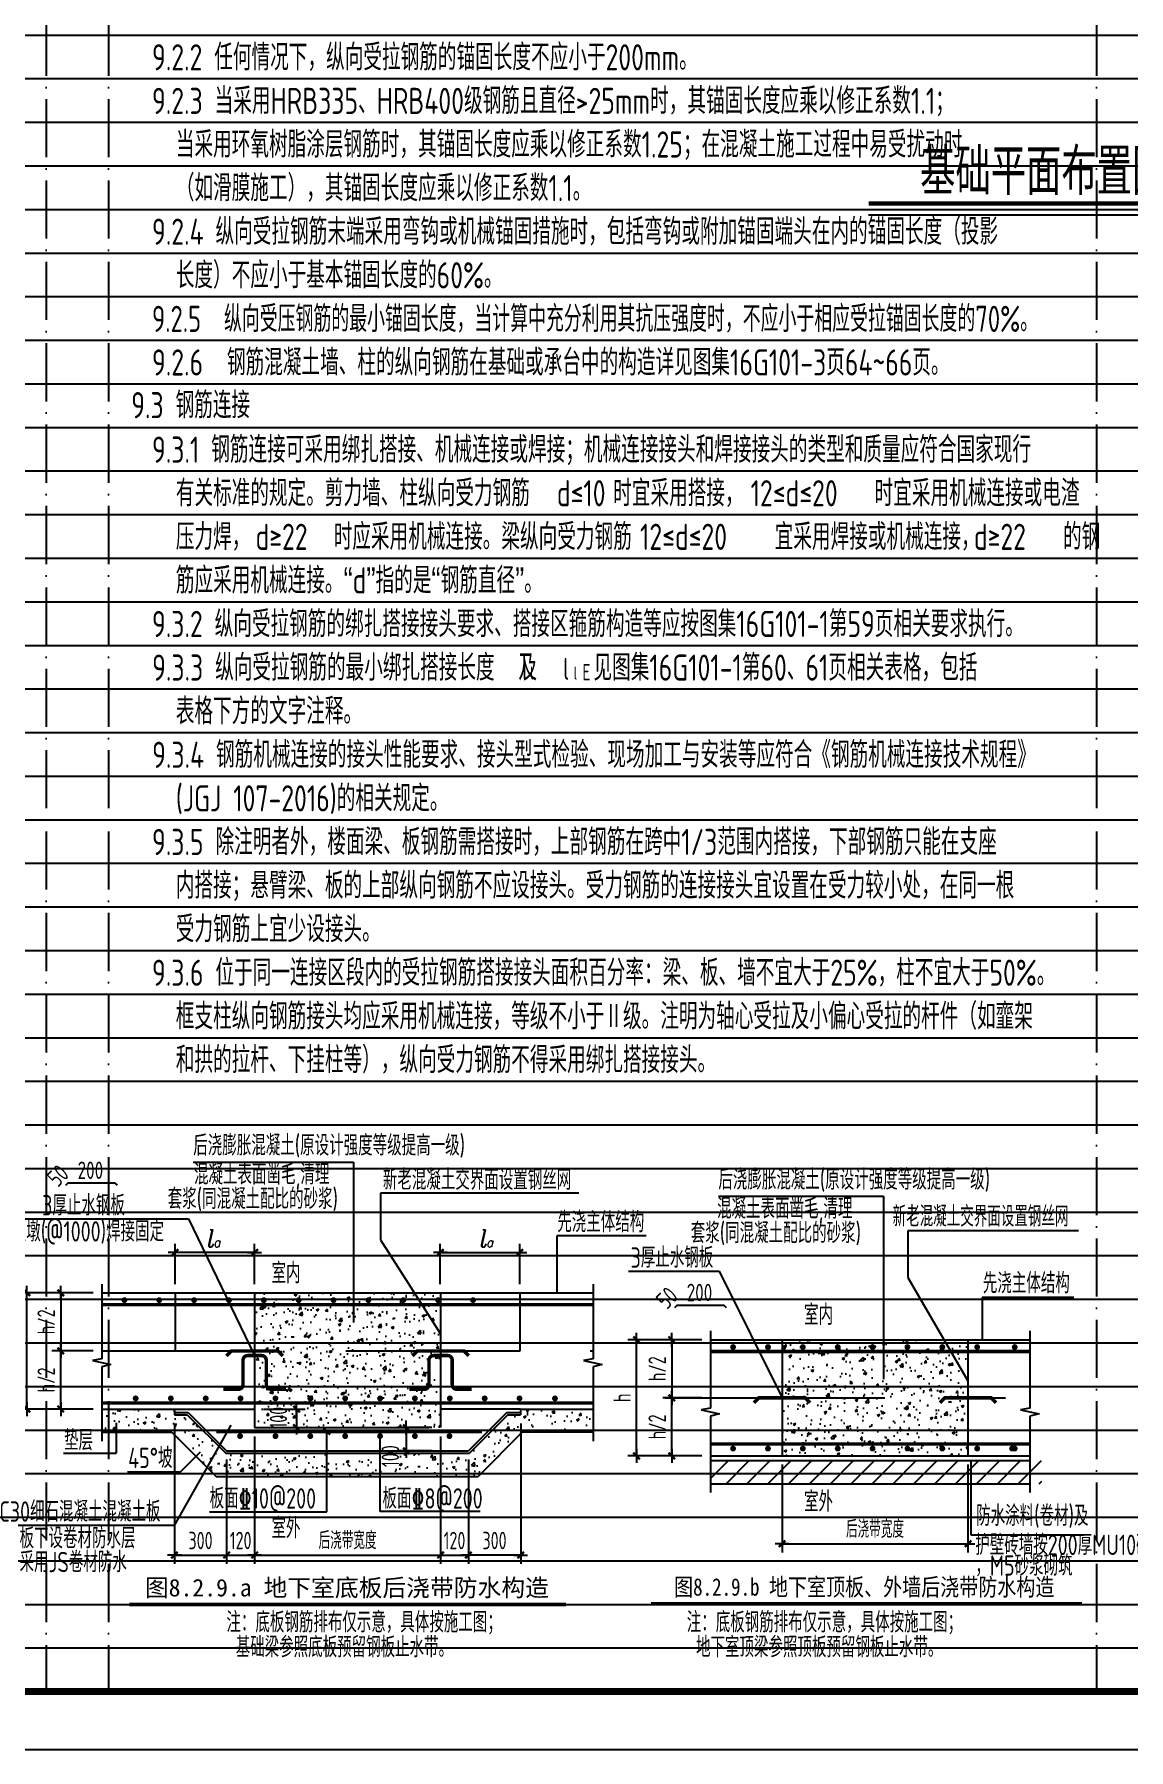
# Model space of a CAD drawing. Extents: x -1058961 to 23600, y -449123 to 2751847.
# Drawn here: x -703923 to -685090, y -12320 to 17193 of the extents above; entities that cross this region are included whole.
import ezdxf
from ezdxf.enums import TextEntityAlignment as Align

# ---------------------------------------------------------------- set-up
doc = ezdxf.new("R2010")
doc.units = 0
doc.header["$LTSCALE"] = 1000
for name, pattern in [('D1', [14, 10, -2, 0, -2]), ('D3轴线点划线', [18.5, 12, -3, 0.5, -3]), ('H3普通虚线', [4.2, 3, -1.2])]:
    doc.linetypes.add(name, pattern=pattern)
doc.layers.get('0').update_dxf_attribs({"linetype": 'CONTINUOUS'})
doc.layers.get('DEFPOINTS').update_dxf_attribs({"linetype": 'CONTINUOUS'})
for name, color, linetype in [('C-SHET-TTLB', 11, 'CONTINUOUS'), ('S-DETL-AXIS', 8, 'D3轴线点划线'), ('S-DETL-DIM', 151, 'CONTINUOUS'), ('S-DETL-HATCH', 253, 'CONTINUOUS'), ('S-DETL-LINE1', 2, 'CONTINUOUS'), ('S-DETL-RBAR', 1, 'CONTINUOUS'), ('S-DETL-TEXT', 7, 'CONTINUOUS'), ('S-S说明文字', 7, 'CONTINUOUS')]:
    doc.layers.add(name, color=color, linetype=linetype)
doc.layers.add('S-1-TEXT', color=7, linetype='CONTINUOUS', lineweight=18)
doc.layers.add('S-1-修改', color=23, linetype='CONTINUOUS', lineweight=18)
doc.styles.add('ita', font='italic.shx', dxfattribs={"width": 0.9, "bigfont": 'tssdchn.shx'})
doc.styles.add('TS', font='tssdeng.shx', dxfattribs={"width": 0.7, "bigfont": 'tssdchn.shx'})
doc.styles.add('TSSD_REIN', font='tssdeng.shx', dxfattribs={"width": 0.7, "height": 300, "bigfont": 'tssdchn.shx'})
doc.styles.add('华文行楷', font='tssdeng.shx', dxfattribs={"width": 0.75, "height": 350, "bigfont": 'hztxt.shx'})
doc.styles.add('黑体', font='simhei.ttf')
doc.dimstyles.new('DIM25', dxfattribs={"dimtxt": 300, "dimasz": 0.8, "dimexe": 150, "dimexo": 150, "dimgap": 100, "dimtad": 1, "dimdec": 0, "dimlfac": 0.25, "dimrnd": 1, "dimzin": 0, "dimdsep": 46, "dimtxsty": 'TS', "dimblk": '_DIMX', "dimcen": 0, "dimclrd": 256, "dimclre": 256, "dimclrt": 43, "dimadec": 1, "dimazin": 0, "dimtfac": 1, "dimtdec": 0, "dimtix": 1, "dimtmove": 2, "dimatfit": 3, "dimldrblk": 'ARCHTICK', "dimfxl": 0, "dimtolj": 1, "dimtzin": 1, "dimarcsym": 0})
pattern_1 = [(50, (-2351453.75, -138863.04), (455.46167, -39.84771), [47.625, -523.875]), (355, (-2351453.75, -138863.04), (-88.10706, 477.64161), [38.1, -419.1]), (100.451, (-2351415.8, -138866.36), (367.35625, 437.79172), [40.475, -445.225]), (46.1842, (-2351453.75, -138736.04), (677.6976, -105.10582), [71.4375, -785.8125]), (96.6356, (-2351397.3, -138744.8), (593.51059, 618.5639), [60.7125, -667.8375]), (351.184, (-2351453.75, -138736.04), (593.5115, 618.5628), [57.15, -628.65]), (21, (-2351390.25, -138767.8), (379.0372, -255.6638), [47.625, -523.875]), (326, (-2351390.25, -138767.8), (154.50507, 460.46992), [38.1, -419.1]), (71.4514, (-2351358.67, -138789.1), (533.54123, 204.80714), [40.475, -445.225]), (37.5, (-2351453.75, -138863.04), (7.721508, 211.387597), [0, -414.02, 0, -425.45, 0, -420.6875]), (7.5, (-2351453.75, -138863.04), (167.049156, 250.451437), [0, -242.57, 0, -404.495, 0, -160.3375]), (327.5, (-2351595.36, -138863.04), (338.976488, -14.32186), [0, -158.75, 0, -495.3, 0, -657.225]), (317.5, (-2351658.86, -138863.04), (370.322953, 63.56623), [0, -206.375, 0, -328.93, 0, -466.725])]

# ---------------------------------------------------------------- blocks, each defined once
blk = doc.blocks.new('_DIMX')
blk.add_line((-150, 0), (150, 0))
at = {"const_width": 50}
blk.add_lwpolyline([(-70, -70), (70, 70)], dxfattribs=at)
blk = doc.blocks.new('*D739')
at = {"layer": 'DEFPOINTS', "color": 0}
for p in [(-693559, -5266), (-692285, -5266), (-692285, -7266)]:
    blk.add_point(p, dxfattribs=at)
at = {"layer": 'S-DETL-DIM', "lineweight": -2}
for p, q in [((-692435, -5266), (-693709, -5266)), ((-693559, -7265), (-693559, -5267)), ((-692435, -7266), (-693709, -7266))]:
    blk.add_line(p, q, dxfattribs=at)
at = {"layer": 'S-DETL-DIM', "lineweight": -2, "xscale": 0.8, "yscale": 0.8, "zscale": 0.8}
for p, rotation in [((-693559, -5266), 90), ((-693559, -7266), 270)]:
    blk.add_blockref('_DIMX', p, dxfattribs=dict(at, rotation=rotation))
at = {"layer": 'S-DETL-DIM', "color": 43, "insert": (-693809, -6266), "char_height": 300, "attachment_point": 5, "rotation": 90, "style": 'TS'}
blk.add_mtext('\\A1;h', dxfattribs=at)
blk = doc.blocks.new('_ArchTick')
at = {"color": 0, "linetype": 'ByBlock', "const_width": 0.15}
blk.add_lwpolyline([(-0.5, -0.5), (0.5, 0.5)], dxfattribs=at)
blk = doc.blocks.new('*D740')
at = {"layer": 'DEFPOINTS', "color": 0}
for p in [(-691056, -7266), (-687856, -7266), (-687856, -8777)]:
    blk.add_point(p, dxfattribs=at)
at = {"layer": 'S-DETL-DIM', "lineweight": -2}
for p, q in [((-691056, -7416), (-691056, -8927)), ((-687856, -7416), (-687856, -8927)), ((-691055, -8777), (-687856, -8777))]:
    blk.add_line(p, q, dxfattribs=at)
at = {"layer": 'S-DETL-DIM', "lineweight": -2, "xscale": 0.8, "yscale": 0.8, "zscale": 0.8, "rotation": 180}
blk.add_blockref('_DIMX', (-691056, -8777), dxfattribs=at)
at = {"layer": 'S-DETL-DIM', "lineweight": -2, "xscale": 0.8, "yscale": 0.8, "zscale": 0.8}
blk.add_blockref('_DIMX', (-687856, -8777), dxfattribs=at)
at = {"layer": 'S-DETL-DIM', "color": 43, "insert": (-689456, -8527), "char_height": 300, "attachment_point": 5, "style": 'TS'}
blk.add_mtext('\\A1;后浇带宽度', dxfattribs=at)
blk = doc.blocks.new('*D741')
at = {"layer": 'DEFPOINTS', "color": 0}
for p in [(-692285, -5266), (-692954, -6266), (-692285, -6266)]:
    blk.add_point(p, dxfattribs=at)
at = {"layer": 'S-DETL-DIM', "lineweight": -2}
for p, q in [((-692435, -5266), (-693104, -5266)), ((-692954, -5267), (-692954, -6265)), ((-692435, -6266), (-693104, -6266))]:
    blk.add_line(p, q, dxfattribs=at)
at = {"layer": 'S-DETL-DIM', "lineweight": -2, "xscale": 0.8, "yscale": 0.8, "zscale": 0.8}
for p, rotation in [((-692954, -5266), 90), ((-692954, -6266), 270)]:
    blk.add_blockref('_DIMX', p, dxfattribs=dict(at, rotation=rotation))
at = {"layer": 'S-DETL-DIM', "color": 43, "insert": (-693204, -5766), "char_height": 300, "attachment_point": 5, "rotation": 90, "style": 'TS'}
blk.add_mtext('\\A1;h/2', dxfattribs=at)
blk = doc.blocks.new('*D742')
at = {"layer": 'DEFPOINTS', "color": 0}
for p in [(-692954, -6266), (-692285, -6266), (-692285, -7266)]:
    blk.add_point(p, dxfattribs=at)
at = {"layer": 'S-DETL-DIM', "lineweight": -2}
for p, q in [((-692435, -6266), (-693104, -6266)), ((-692954, -7265), (-692954, -6267)), ((-692435, -7266), (-693104, -7266))]:
    blk.add_line(p, q, dxfattribs=at)
at = {"layer": 'S-DETL-DIM', "lineweight": -2, "xscale": 0.8, "yscale": 0.8, "zscale": 0.8}
for p, rotation in [((-692954, -6266), 90), ((-692954, -7266), 270)]:
    blk.add_blockref('_DIMX', p, dxfattribs=dict(at, rotation=rotation))
at = {"layer": 'S-DETL-DIM', "color": 43, "insert": (-693204, -6766), "char_height": 300, "attachment_point": 5, "rotation": 90, "style": 'TS'}
blk.add_mtext('\\A1;h/2', dxfattribs=at)
blk = doc.blocks.new('*D743')
at = {"layer": 'DEFPOINTS', "color": 0}
for p in [(-695553, -6559), (-696453, -7179), (-696453, -8971)]:
    blk.add_point(p, dxfattribs=at)
at = {"layer": 'S-DETL-DIM', "lineweight": -2}
for p, q in [((-695553, -6709), (-695553, -9121)), ((-696453, -7329), (-696453, -9121)), ((-695554, -8971), (-696452, -8971))]:
    blk.add_line(p, q, dxfattribs=at)
at = {"layer": 'S-DETL-DIM', "lineweight": -2, "xscale": 0.8, "yscale": 0.8, "zscale": 0.8, "rotation": 180}
blk.add_blockref('_DIMX', (-696453, -8971), dxfattribs=at)
at = {"layer": 'S-DETL-DIM', "lineweight": -2, "xscale": 0.8, "yscale": 0.8, "zscale": 0.8}
blk.add_blockref('_DIMX', (-695553, -8971), dxfattribs=at)
at = {"layer": 'S-DETL-DIM', "color": 43, "insert": (-696003, -8721), "char_height": 300, "attachment_point": 5, "style": 'TS'}
blk.add_mtext('\\A1;300', dxfattribs=at)
blk = doc.blocks.new('*D744')
at = {"layer": 'DEFPOINTS', "color": 0}
for p in [(-695568, -3764), (-696936, -4459), (-695568, -4459)]:
    blk.add_point(p, dxfattribs=at)
at = {"layer": 'S-DETL-DIM', "lineweight": -2}
for p, q in [((-696936, -4309), (-696936, -3614)), ((-696935, -3764), (-695569, -3764)), ((-695568, -4309), (-695568, -3614))]:
    blk.add_line(p, q, dxfattribs=at)
at = {"layer": 'S-DETL-DIM', "lineweight": -2, "xscale": 0.8, "yscale": 0.8, "zscale": 0.8, "rotation": 180}
blk.add_blockref('_DIMX', (-696936, -3764), dxfattribs=at)
at = {"layer": 'S-DETL-DIM', "lineweight": -2, "xscale": 0.8, "yscale": 0.8, "zscale": 0.8}
blk.add_blockref('_DIMX', (-695568, -3764), dxfattribs=at)
blk = doc.blocks.new('*D745')
at = {"layer": 'DEFPOINTS', "color": 0}
for p in [(-701511, -6559), (-700613, -7179), (-700613, -8971)]:
    blk.add_point(p, dxfattribs=at)
at = {"layer": 'S-DETL-DIM', "lineweight": -2}
for p, q in [((-701511, -6709), (-701511, -9121)), ((-700613, -7329), (-700613, -9121)), ((-701510, -8971), (-700614, -8971))]:
    blk.add_line(p, q, dxfattribs=at)
at = {"layer": 'S-DETL-DIM', "lineweight": -2, "xscale": 0.8, "yscale": 0.8, "zscale": 0.8, "rotation": 180}
blk.add_blockref('_DIMX', (-701511, -8971), dxfattribs=at)
at = {"layer": 'S-DETL-DIM', "lineweight": -2, "xscale": 0.8, "yscale": 0.8, "zscale": 0.8}
blk.add_blockref('_DIMX', (-700613, -8971), dxfattribs=at)
at = {"layer": 'S-DETL-DIM', "color": 43, "insert": (-701062, -8721), "char_height": 300, "attachment_point": 5, "style": 'TS'}
blk.add_mtext('\\A1;300', dxfattribs=at)
blk = doc.blocks.new('*D746')
at = {"layer": 'DEFPOINTS', "color": 0}
for p in [(-700131, -6459), (-700131, -6779), (-699411, -6779)]:
    blk.add_point(p, dxfattribs=at)
at = {"layer": 'S-DETL-DIM', "lineweight": -2}
for p, q in [((-699981, -6459), (-699261, -6459)), ((-699411, -6460), (-699411, -6778)), ((-699981, -6779), (-699261, -6779))]:
    blk.add_line(p, q, dxfattribs=at)
at = {"layer": 'S-DETL-DIM', "lineweight": -2, "xscale": 0.8, "yscale": 0.8, "zscale": 0.8}
for p, rotation in [((-699411, -6459), 90), ((-699411, -6779), 270)]:
    blk.add_blockref('_DIMX', p, dxfattribs=dict(at, rotation=rotation))
at = {"layer": 'S-DETL-DIM', "color": 43, "insert": (-699721, -6608), "char_height": 300, "attachment_point": 5, "rotation": 90, "style": 'TS'}
blk.add_mtext('\\A1;100', dxfattribs=at)
blk = doc.blocks.new('*D747')
at = {"layer": 'DEFPOINTS', "color": 0}
for p in [(-704050, -4459), (-702759, -4459), (-702759, -6459)]:
    blk.add_point(p, dxfattribs=at)
at = {"layer": 'S-DETL-DIM', "lineweight": -2}
for p, q in [((-702909, -4459), (-704200, -4459)), ((-704050, -6458), (-704050, -4460)), ((-702909, -6459), (-704200, -6459))]:
    blk.add_line(p, q, dxfattribs=at)
at = {"layer": 'S-DETL-DIM', "lineweight": -2, "xscale": 0.8, "yscale": 0.8, "zscale": 0.8}
for p, rotation in [((-704050, -4459), 90), ((-704050, -6459), 270)]:
    blk.add_blockref('_DIMX', p, dxfattribs=dict(at, rotation=rotation))
at = {"layer": 'S-DETL-DIM', "color": 43, "insert": (-704300, -5459), "char_height": 300, "attachment_point": 5, "rotation": 90, "style": 'TS'}
blk.add_mtext('\\A1;底板厚h', dxfattribs=at)
blk = doc.blocks.new('*D748')
at = {"layer": 'DEFPOINTS', "color": 0}
for p in [(-700131, -6779), (-696931, -6779), (-696931, -8971)]:
    blk.add_point(p, dxfattribs=at)
at = {"layer": 'S-DETL-DIM', "lineweight": -2}
for p, q in [((-700131, -6929), (-700131, -9121)), ((-696931, -6929), (-696931, -9121)), ((-700130, -8971), (-696932, -8971))]:
    blk.add_line(p, q, dxfattribs=at)
at = {"layer": 'S-DETL-DIM', "lineweight": -2, "xscale": 0.8, "yscale": 0.8, "zscale": 0.8, "rotation": 180}
blk.add_blockref('_DIMX', (-700131, -8971), dxfattribs=at)
at = {"layer": 'S-DETL-DIM', "lineweight": -2, "xscale": 0.8, "yscale": 0.8, "zscale": 0.8}
blk.add_blockref('_DIMX', (-696931, -8971), dxfattribs=at)
at = {"layer": 'S-DETL-DIM', "color": 43, "insert": (-698531, -8721), "char_height": 300, "attachment_point": 5, "style": 'TS'}
blk.add_mtext('\\A1;后浇带宽度', dxfattribs=at)
blk = doc.blocks.new('*D749')
at = {"layer": 'DEFPOINTS', "color": 0}
for p in [(-702759, -4459), (-703468, -5459), (-702759, -5459)]:
    blk.add_point(p, dxfattribs=at)
at = {"layer": 'S-DETL-DIM', "lineweight": -2}
for p, q in [((-702909, -4459), (-703618, -4459)), ((-703468, -4460), (-703468, -5458)), ((-702909, -5459), (-703618, -5459))]:
    blk.add_line(p, q, dxfattribs=at)
at = {"layer": 'S-DETL-DIM', "lineweight": -2, "xscale": 0.8, "yscale": 0.8, "zscale": 0.8}
for p, rotation in [((-703468, -4459), 90), ((-703468, -5459), 270)]:
    blk.add_blockref('_DIMX', p, dxfattribs=dict(at, rotation=rotation))
at = {"layer": 'S-DETL-DIM', "color": 43, "insert": (-703718, -4959), "char_height": 300, "attachment_point": 5, "rotation": 90, "style": 'TS'}
blk.add_mtext('\\A1;h/2', dxfattribs=at)
blk = doc.blocks.new('*D750')
at = {"layer": 'DEFPOINTS', "color": 0}
for p in [(-703468, -5459), (-702759, -5459), (-702759, -6459)]:
    blk.add_point(p, dxfattribs=at)
at = {"layer": 'S-DETL-DIM', "lineweight": -2}
for p, q in [((-702909, -5459), (-703618, -5459)), ((-703468, -6458), (-703468, -5460)), ((-702909, -6459), (-703618, -6459))]:
    blk.add_line(p, q, dxfattribs=at)
at = {"layer": 'S-DETL-DIM', "lineweight": -2, "xscale": 0.8, "yscale": 0.8, "zscale": 0.8}
for p, rotation in [((-703468, -5459), 90), ((-703468, -6459), 270)]:
    blk.add_blockref('_DIMX', p, dxfattribs=dict(at, rotation=rotation))
at = {"layer": 'S-DETL-DIM', "color": 43, "insert": (-703718, -5959), "char_height": 300, "attachment_point": 5, "rotation": 90, "style": 'TS'}
blk.add_mtext('\\A1;h/2', dxfattribs=at)
blk = doc.blocks.new('*D751')
at = {"layer": 'DEFPOINTS', "color": 0}
for p in [(-701499, -3764), (-701499, -4459), (-700131, -4459)]:
    blk.add_point(p, dxfattribs=at)
at = {"layer": 'S-DETL-DIM', "lineweight": -2}
for p, q in [((-701499, -4309), (-701499, -3614)), ((-700132, -3764), (-701498, -3764)), ((-700131, -4309), (-700131, -3614))]:
    blk.add_line(p, q, dxfattribs=at)
at = {"layer": 'S-DETL-DIM', "lineweight": -2, "xscale": 0.8, "yscale": 0.8, "zscale": 0.8, "rotation": 180}
blk.add_blockref('_DIMX', (-701499, -3764), dxfattribs=at)
at = {"layer": 'S-DETL-DIM', "lineweight": -2, "xscale": 0.8, "yscale": 0.8, "zscale": 0.8}
blk.add_blockref('_DIMX', (-700131, -3764), dxfattribs=at)
blk = doc.blocks.new('*D757')
at = {"layer": 'DEFPOINTS', "color": 0}
for p in [(-696931, -6779), (-697521, -7179), (-696931, -7179)]:
    blk.add_point(p, dxfattribs=at)
at = {"layer": 'S-DETL-DIM', "lineweight": -2}
for p, q in [((-697081, -6779), (-697671, -6779)), ((-697521, -6780), (-697521, -7178)), ((-697081, -7179), (-697671, -7179))]:
    blk.add_line(p, q, dxfattribs=at)
at = {"layer": 'S-DETL-DIM', "lineweight": -2, "xscale": 0.8, "yscale": 0.8, "zscale": 0.8}
for p, rotation in [((-697521, -6779), 90), ((-697521, -7179), 270)]:
    blk.add_blockref('_DIMX', p, dxfattribs=dict(at, rotation=rotation))
at = {"layer": 'S-DETL-DIM', "color": 43, "insert": (-697796, -7269), "char_height": 300, "attachment_point": 5, "rotation": 90, "style": 'TS'}
blk.add_mtext('\\A1;100', dxfattribs=at)
blk = doc.blocks.new('*D752')
at = {"layer": 'DEFPOINTS', "color": 0}
for p in [(-700613, -7619), (-700131, -7619), (-700131, -8971)]:
    blk.add_point(p, dxfattribs=at)
at = {"layer": 'S-DETL-DIM', "lineweight": -2}
for p, q in [((-700613, -7769), (-700613, -9121)), ((-700131, -7769), (-700131, -9121)), ((-700614, -8971), (-700614, -8971)), ((-700613, -8971), (-700131, -8971)), ((-700130, -8971), (-700129, -8971))]:
    blk.add_line(p, q, dxfattribs=at)
at = {"layer": 'S-DETL-DIM', "lineweight": -2, "xscale": 0.8, "yscale": 0.8, "zscale": 0.8}
blk.add_blockref('_DIMX', (-700613, -8971), dxfattribs=at)
at = {"layer": 'S-DETL-DIM', "lineweight": -2, "xscale": 0.8, "yscale": 0.8, "zscale": 0.8, "rotation": 180}
blk.add_blockref('_DIMX', (-700131, -8971), dxfattribs=at)
at = {"layer": 'S-DETL-DIM', "color": 43, "insert": (-700372, -8721), "char_height": 300, "attachment_point": 5, "style": 'TS'}
blk.add_mtext('\\A1;120', dxfattribs=at)
blk = doc.blocks.new('*D753')
at = {"layer": 'DEFPOINTS', "color": 0}
for p in [(-696931, -7619), (-696453, -7619), (-696453, -8971)]:
    blk.add_point(p, dxfattribs=at)
at = {"layer": 'S-DETL-DIM', "lineweight": -2}
for p, q in [((-696931, -7769), (-696931, -9121)), ((-696453, -7769), (-696453, -9121)), ((-696932, -8971), (-696933, -8971)), ((-696931, -8971), (-696453, -8971)), ((-696452, -8971), (-696451, -8971))]:
    blk.add_line(p, q, dxfattribs=at)
at = {"layer": 'S-DETL-DIM', "lineweight": -2, "xscale": 0.8, "yscale": 0.8, "zscale": 0.8}
blk.add_blockref('_DIMX', (-696931, -8971), dxfattribs=at)
at = {"layer": 'S-DETL-DIM', "lineweight": -2, "xscale": 0.8, "yscale": 0.8, "zscale": 0.8, "rotation": 180}
blk.add_blockref('_DIMX', (-696453, -8971), dxfattribs=at)
at = {"layer": 'S-DETL-DIM', "color": 43, "insert": (-696692, -8721), "char_height": 300, "attachment_point": 5, "style": 'TS'}
blk.add_mtext('\\A1;120', dxfattribs=at)

msp = doc.modelspace()

# ---------------------------------------------------------------- hatches: boundary and pattern name
at = {"layer": 'S-DETL-HATCH'}
h = msp.add_hatch(dxfattribs=at)
h.set_pattern_fill('AR-CONC', color=256, scale=2.5, style=0)
h.set_pattern_definition(pattern_1)
h.paths.add_polyline_path([(-698883.48, -4579.09), (-698883.48, -4459.09), (-700130.96, -4459.09), (-700130.96, -4579.09)])
h.paths.add_polyline_path([(-698883.48, -4719.09), (-698883.48, -4579.09), (-700130.96, -4579.09), (-700130.96, -4719.09)])
h.paths.add_polyline_path([(-699747.75, -4639.9, -1), (-699797.75, -4639.9, -1)], flags=16)
h.paths.add_polyline_path([(-699197.75, -4639.9, -1), (-699147.75, -4639.9, -1)], flags=16)
h.paths.add_polyline_path([(-698883.48, -4459.09), (-698883.48, -4579.09), (-697271.2, -4579.09), (-697340.85, -4459.09)])
h.paths.add_polyline_path([(-697189.94, -4719.09), (-697271.2, -4579.09), (-698883.48, -4579.09), (-698883.48, -4719.09)])
h.paths.add_polyline_path([(-698547.75, -4639.9, -1), (-698597.75, -4639.9, -1)], flags=16)
h.paths.add_polyline_path([(-697997.75, -4639.9, -1), (-697947.75, -4639.9, -1)], flags=16)
h.paths.add_polyline_path([(-697397.75, -4639.9, -1), (-697347.75, -4639.9, -1)], flags=16)
h.paths.add_polyline_path([(-696930.96, -4579.09), (-696930.96, -4459.09), (-697340.85, -4459.09), (-697271.2, -4579.09)])
h.paths.add_polyline_path([(-696930.96, -4719.09), (-696930.96, -4579.09), (-697271.2, -4579.09), (-697189.94, -4719.09)])
h.paths.add_polyline_path([(-697189.94, -4719.09), (-696930.96, -5165.3), (-696930.96, -4719.09)], flags=16)
h.paths.add_polyline_path([(-697189.94, -4719.09), (-700130.96, -4719.09), (-700130.96, -5459.09), (-696930.96, -5459.09), (-696930.96, -5165.3)])
h.paths.add_polyline_path([(-700130.96, -5459.09), (-700130.96, -6199.09), (-696930.96, -6199.09), (-696930.96, -5459.09)])
h.paths.add_polyline_path([(-696930.96, -6339.09), (-696930.96, -6199.09), (-700130.96, -6199.09), (-700130.96, -6339.09)])
h.paths.add_polyline_path([(-699197.75, -6275.79, -1), (-699147.75, -6275.79, -1)], flags=16)
h.paths.add_polyline_path([(-699747.75, -6275.79, -1), (-699797.75, -6275.79, -1)], flags=16)
h.paths.add_polyline_path([(-698597.75, -6275.79, -1), (-698547.75, -6275.79, -1)], flags=16)
h.paths.add_polyline_path([(-697997.75, -6275.79, -1), (-697947.75, -6275.79, -1)], flags=16)
h.paths.add_polyline_path([(-697397.75, -6275.79, -1), (-697347.75, -6275.79, -1)], flags=16)
h.paths.add_polyline_path([(-696930.96, -6779.09), (-696930.96, -6339.09), (-700130.96, -6339.09), (-700130.96, -6779.09)])
h = msp.add_hatch(dxfattribs=at)
h.set_pattern_fill('AR-CONC', color=256, scale=2.5, style=0)
h.set_pattern_definition([(50, (-2355181.23, -138991.8), (455.46167, -39.84771), [47.625, -523.875]), (355, (-2355181.23, -138991.8), (-88.10706, 477.64161), [38.1, -419.1]), (100.451, (-2355143.27, -138995.1), (367.35625, 437.79172), [40.475, -445.225]), (46.1842, (-2355181.2, -138864.8), (677.6976, -105.10582), [71.4375, -785.8125]), (96.6356, (-2355124.75, -138873.56), (593.51059, 618.5639), [60.7125, -667.8375]), (351.184, (-2355181.2, -138864.8), (593.5115, 618.5628), [57.15, -628.65]), (21, (-2355117.73, -138896.55), (379.0372, -255.6638), [47.625, -523.875]), (326, (-2355117.73, -138896.55), (154.50507, 460.46992), [38.1, -419.1]), (71.4514, (-2355086.14, -138917.85), (533.54123, 204.80714), [40.475, -445.225]), (37.5, (-2355181.23, -138991.8), (7.721508, 211.387597), [0, -414.02, 0, -425.45, 0, -420.6875]), (7.5, (-2355181.23, -138991.8), (167.049156, 250.451437), [0, -242.57, 0, -404.495, 0, -160.3375]), (327.5, (-2355322.83, -138991.8), (338.976488, -14.32186), [0, -158.75, 0, -495.3, 0, -657.225]), (317.5, (-2355386.33, -138991.8), (370.322953, 63.56623), [0, -206.375, 0, -328.93, 0, -466.725])])
h.paths.add_polyline_path([(-690995.53, -6145.93), (-690995.53, -6265.93), (-687915.53, -6265.93), (-687915.53, -6145.93), (-687855.53, -6145.93), (-687855.53, -5525.93), (-691055.53, -5525.93), (-691055.53, -6145.93)])
h.paths.add_polyline_path([(-690995.53, -6265.93), (-690995.53, -6385.93), (-691055.53, -6385.93), (-691055.53, -7005.93), (-687855.53, -7005.93), (-687855.53, -6385.93), (-687915.53, -6385.93), (-687915.53, -6265.93)])
h.paths.add_polyline_path([(-687855.53, -7145.93), (-687855.53, -7005.93), (-691055.53, -7005.93), (-691055.53, -7145.93)])
h.paths.add_polyline_path([(-690122.32, -7082.64, -1), (-690072.32, -7082.64, -1)], flags=16)
h.paths.add_polyline_path([(-690672.32, -7082.64, -1), (-690722.32, -7082.64, -1)], flags=16)
h.paths.add_polyline_path([(-689522.32, -7082.64, -1), (-689472.32, -7082.64, -1)], flags=16)
h.paths.add_polyline_path([(-688922.32, -7082.64, -1), (-688872.32, -7082.64, -1)], flags=16)
h.paths.add_polyline_path([(-688322.32, -7082.64, -1), (-688272.32, -7082.64, -1)], flags=16)
h.paths.add_polyline_path([(-691055.53, -7145.93), (-691055.53, -7265.93), (-687855.53, -7265.93), (-687855.53, -7145.93)])
h.paths.add_polyline_path([(-691055.53, -5385.93), (-691055.53, -5525.93), (-687855.53, -5525.93), (-687855.53, -5385.93)])
h.paths.add_polyline_path([(-689472.32, -5446.75, -1), (-689522.32, -5446.75, -1)], flags=16)
h.paths.add_polyline_path([(-688922.32, -5446.75, -1), (-688872.32, -5446.75, -1)], flags=16)
h.paths.add_polyline_path([(-690072.32, -5446.75, -1), (-690122.32, -5446.75, -1)], flags=16)
h.paths.add_polyline_path([(-688322.32, -5446.75, -1), (-688272.32, -5446.75, -1)], flags=16)
h.paths.add_polyline_path([(-690672.32, -5446.75, -1), (-690722.32, -5446.75, -1)], flags=16)
h.paths.add_polyline_path([(-687855.53, -5385.93), (-687855.53, -5265.93), (-691055.53, -5265.93), (-691055.53, -5385.93)])
h = msp.add_hatch(dxfattribs=at)
h.set_pattern_fill('AR-CONC', color=256, scale=2.5, style=0)
h.set_pattern_definition(pattern_1)
h.paths.add_polyline_path([(-701103.06, -7311), (-700851.47, -6996.89), (-701289.28, -6559.09), (-701510.96, -6559.09), (-701510.96, -6459.09), (-702759.29, -6459.09), (-702759.29, -6859.09), (-701554.96, -6859.09)])
h.paths.add_polyline_path([(-700629.28, -7219.09), (-700851.47, -6996.89), (-701103.06, -7311), (-700794.96, -7619.09), (-696286.96, -7619.09), (-695526.96, -6859.09), (-694307.86, -6859.09), (-694307.86, -6459.09), (-695553.34, -6459.09), (-695553.34, -6559.09), (-695772.65, -6559.09), (-696432.65, -7219.09)])
h = msp.add_hatch(dxfattribs=at)
h.set_pattern_fill('ANSI31', color=256, scale=80, style=0)
h.set_pattern_definition([(45, (-1762621.46, 129316.84), (-179.60512, 179.60512), [])])
h.paths.add_polyline_path([(-686586.79, -7745.93), (-686586.79, -7345.93), (-691554.09, -7345.93), (-691738.74, -7745.93)])
h.paths.add_polyline_path([(-692284.86, -7345.93), (-692284.86, -7745.93), (-691738.74, -7745.93), (-691554.09, -7345.93)])

# ---------------------------------------------------------------- linework, layer by layer
at = {"layer": 'C-SHET-TTLB'}
msp.add_lwpolyline([(-657802.31, 47080.13), (-657802.31, -12319.87), (-741902.31, -12319.87), (-741902.31, 47080.13)], close=True, dxfattribs=at)
at = {"layer": 'C-SHET-TTLB', "const_width": 120}
msp.add_lwpolyline([(-740062.31, 46080.13), (-658802.31, 46080.13), (-658802.31, -11319.87), (-740062.31, -11319.87)], close=True, dxfattribs=at)
at = {"layer": 'DEFPOINTS', "color": 252, "linetype": 'D1', "ltscale": 0.1}
for p, q in [((-703718.31, 42680.13), (-703718.31, -11319.87)), ((-702646.31, 42680.13), (-702646.31, -11319.87)), ((-685646.31, 42680.13), (-685646.31, -11319.87))]:
    msp.add_line(p, q, dxfattribs=at)
at = {"layer": 'DEFPOINTS', "color": 252}
for p, q in [((-740062.31, 17180.13), (-665802.31, 17180.13)), ((-740062.31, 16430.13), (-665802.31, 16430.13)), ((-740062.31, 15680.13), (-665802.31, 15680.13)), ((-740062.31, 14930.13), (-665802.31, 14930.13)), ((-740062.31, 14180.13), (-665802.31, 14180.13)), ((-740062.31, 13430.13), (-665802.31, 13430.13)), ((-740062.31, 12680.13), (-665802.31, 12680.13)), ((-740062.31, 11930.13), (-665802.31, 11930.13)), ((-740062.31, 11180.13), (-665802.31, 11180.13)), ((-740062.31, 10430.13), (-665802.31, 10430.13)), ((-740062.31, 9680.13), (-665802.31, 9680.13)), ((-740062.31, 8930.13), (-665802.31, 8930.13)), ((-740062.31, 8180.13), (-665802.31, 8180.13)), ((-740062.31, 7430.13), (-665802.31, 7430.13)), ((-740062.31, 6680.13), (-665802.31, 6680.13)), ((-740062.31, 5930.13), (-665802.31, 5930.13)), ((-740062.31, 5180.13), (-665802.31, 5180.13)), ((-740062.31, 4430.13), (-665802.31, 4430.13)), ((-740062.31, 3680.13), (-665802.31, 3680.13)), ((-740062.31, 2930.13), (-665802.31, 2930.13)), ((-740062.31, 2180.13), (-665802.31, 2180.13)), ((-740062.31, 1430.13), (-665802.31, 1430.13)), ((-740062.31, 680.13), (-665802.31, 680.13)), ((-740062.31, -69.87), (-665802.31, -69.87)), ((-740062.31, -819.87), (-665802.31, -819.87)), ((-740062.31, -1569.87), (-665802.31, -1569.87)), ((-740062.31, -2319.87), (-665802.31, -2319.87)), ((-740062.31, -3069.87), (-665802.31, -3069.87)), ((-740062.31, -3819.87), (-665802.31, -3819.87)), ((-740062.31, -4569.87), (-665802.31, -4569.87)), ((-740062.31, -5319.87), (-665802.31, -5319.87)), ((-740062.31, -6069.87), (-665802.31, -6069.87)), ((-740062.31, -6819.87), (-665802.31, -6819.87)), ((-740062.31, -7569.87), (-665802.31, -7569.87)), ((-740062.31, -8319.87), (-665802.31, -8319.87)), ((-740062.31, -9069.87), (-665802.31, -9069.87)), ((-740062.31, -9819.87), (-665802.31, -9819.87)), ((-740062.31, -10569.87), (-665802.31, -10569.87))]:
    msp.add_line(p, q, dxfattribs=at)
at = {"layer": 'S-DETL-AXIS', "linetype": 'H3普通虚线'}
for p, q in [((-701498.82, -4459.09), (-701498.82, -5459.09)), ((-700130.96, -4459.09), (-700130.96, -6779.09)), ((-696930.96, -4459.09), (-696930.96, -6779.09)), ((-695568.33, -4459.09), (-695568.33, -5459.09)), ((-691055.53, -5265.93), (-691055.53, -7265.93)), ((-687855.53, -5265.93), (-687855.53, -7265.93)), ((-702759.29, -5459.09), (-694307.86, -5459.09)), ((-701510.96, -6459.09), (-700130.96, -6459.09)), ((-695553.34, -6459.09), (-696930.96, -6459.09)), ((-692284.86, -6265.93), (-687209.89, -6265.93)), ((-700130.96, -6779.09), (-696930.96, -6779.09))]:
    msp.add_line(p, q, dxfattribs=at)
at = {"layer": 'S-DETL-DIM'}
for p, q in [((-702759.29, -4309.09), (-702759.29, -5596.01)), ((-694307.86, -4309.09), (-694307.86, -5596.01)), ((-692284.86, -5115.93), (-692284.86, -6442.86)), ((-686789.4, -5115.93), (-686789.4, -6442.86)), ((-702759.29, -5596.01), (-702922.29, -5623.01)), ((-694307.86, -5596.01), (-694470.86, -5623.01)), ((-702922.29, -5623.01), (-702603.47, -5695.17)), ((-702603.47, -5695.17), (-702759.29, -5732.06)), ((-702759.29, -5732.06), (-702759.29, -7009.09)), ((-694470.86, -5623.01), (-694152.04, -5695.17)), ((-694152.04, -5695.17), (-694307.86, -5732.06)), ((-694307.86, -5732.06), (-694307.86, -7009.09)), ((-693065.22, -6265.93), (-692284.86, -6265.93)), ((-692284.86, -6442.86), (-692447.86, -6469.86)), ((-692447.86, -6469.86), (-692129.04, -6542.01)), ((-686789.4, -6442.86), (-686952.4, -6469.86)), ((-686952.4, -6469.86), (-686633.58, -6542.01)), ((-692129.04, -6542.01), (-692284.86, -6578.9)), ((-692284.86, -6578.9), (-692284.86, -7895.93)), ((-686633.58, -6542.01), (-686789.4, -6578.9)), ((-686789.4, -6578.9), (-686789.4, -7895.93))]:
    msp.add_line(p, q, dxfattribs=at)
at = {"layer": 'S-DETL-LINE1'}
for p, q in [((-702759.29, -4459.09), (-694307.86, -4459.09)), ((-692284.86, -5265.93), (-686789.4, -5265.93)), ((-702759.29, -6459.09), (-701510.96, -6459.09)), ((-701510.96, -6459.09), (-701510.96, -6559.09)), ((-695553.34, -6459.09), (-695553.34, -6559.09)), ((-695553.34, -6459.09), (-694307.86, -6459.09)), ((-701510.96, -6519.09), (-701272.71, -6519.09)), ((-701510.96, -6559.09), (-701289.28, -6559.09)), ((-701289.28, -6559.09), (-700629.28, -7219.09)), ((-701272.71, -6519.09), (-700612.71, -7179.09)), ((-695789.22, -6519.09), (-696449.22, -7179.09)), ((-695772.65, -6559.09), (-696432.65, -7219.09)), ((-695789.22, -6519.09), (-695553.34, -6519.09)), ((-695772.65, -6559.09), (-695553.34, -6559.09)), ((-702759.29, -6859.09), (-701554.96, -6859.09)), ((-701554.96, -6859.09), (-700794.96, -7619.09)), ((-695526.96, -6859.09), (-696286.96, -7619.09)), ((-694307.86, -6859.09), (-695526.96, -6859.09)), ((-700629.28, -7219.09), (-696432.65, -7219.09)), ((-700612.71, -7179.09), (-696449.22, -7179.09)), ((-692284.86, -7265.93), (-686789.4, -7265.93)), ((-692284.86, -7345.93), (-686789.4, -7345.93)), ((-700794.96, -7619.09), (-696286.96, -7619.09)), ((-692284.86, -7745.93), (-686789.4, -7745.93))]:
    msp.add_line(p, q, dxfattribs=at)
at = {"layer": 'S-DETL-RBAR', "color": 1}
for points in [[(-703382.06, -2609.23), (-703339.64, -2566.8), (-702539.64, -2566.8), (-702497.21, -2609.23)], [(-692900.87, -4711.74), (-692858.45, -4669.32), (-692058.45, -4669.32), (-692016.02, -4711.74)]]:
    msp.add_lwpolyline(points, dxfattribs=at)
at = {"layer": 'S-DETL-RBAR', "color": 1, "const_width": 60}
for points in [[(-702759.29, -4663.24), (-694307.86, -4663.24)], [(-700615.81, -5543.94), (-700530.96, -5459.09), (-699730.96, -5459.09), (-699646.11, -5543.94)], [(-700330.96, -5618.81), (-700330.96, -6039.09)], [(-700250.96, -5538.81), (-700010.96, -5538.81)], [(-699930.96, -5618.81), (-699930.96, -6039.09)], [(-697415.81, -5543.94), (-697330.96, -5459.09), (-696530.96, -5459.09), (-696446.11, -5543.94)], [(-697130.96, -5618.81), (-697130.96, -6039.09)], [(-697050.96, -5538.81), (-696810.96, -5538.81)], [(-696730.96, -5618.81), (-696730.96, -6039.09)], [(-692284.86, -5470.08), (-686789.4, -5470.08)], [(-700668.27, -6119.09), (-700410.96, -6119.09)], [(-699593.65, -6119.09), (-699850.96, -6119.09)], [(-697468.27, -6119.09), (-697210.96, -6119.09)], [(-696393.65, -6119.09), (-696650.96, -6119.09)], [(-702759.29, -6354.93), (-694307.86, -6354.93)], [(-691540.39, -6350.79), (-691455.53, -6265.93), (-690655.53, -6265.93), (-690570.68, -6350.79)], [(-688340.39, -6350.79), (-688255.53, -6265.93), (-687455.53, -6265.93), (-687370.68, -6350.79)], [(-700792.79, -6844.38), (-696219.26, -6844.38)], [(-692284.86, -7061.78), (-686789.4, -7061.78)]]:
    msp.add_lwpolyline(points, dxfattribs=at)
at = {"layer": 'S-DETL-RBAR', "color": 1, "const_width": 50}
for points in [[(-702397.75, -4585.79, 1), (-702347.75, -4585.79, 1)], [(-701797.75, -4585.79, 1), (-701747.75, -4585.79, 1)], [(-701197.75, -4585.79, 1), (-701147.75, -4585.79, 1)], [(-700597.75, -4585.79, 1), (-700547.75, -4585.79, 1)], [(-699997.75, -4585.79, 1), (-699947.75, -4585.79, 1)], [(-699397.75, -4585.79, 1), (-699347.75, -4585.79, 1)], [(-698797.75, -4585.79, 1), (-698747.75, -4585.79, 1)], [(-698197.75, -4585.79, 1), (-698147.75, -4585.79, 1)], [(-697597.75, -4585.79, 1), (-697547.75, -4585.79, 1)], [(-696997.75, -4585.79, 1), (-696947.75, -4585.79, 1)], [(-696397.75, -4585.79, 1), (-696347.75, -4585.79, 1)], [(-691923.32, -5392.64, 1), (-691873.32, -5392.64, 1)], [(-691322.32, -5392.64, 1), (-691272.32, -5392.64, 1)], [(-690722.32, -5392.64, 1), (-690672.32, -5392.64, 1)], [(-690122.32, -5392.64, 1), (-690072.32, -5392.64, 1)], [(-689522.32, -5392.64, 1), (-689472.32, -5392.64, 1)], [(-688922.32, -5392.64, 1), (-688872.32, -5392.64, 1)], [(-688322.32, -5392.64, 1), (-688272.32, -5392.64, 1)], [(-687722.32, -5392.64, 1), (-687672.32, -5392.64, 1)], [(-687076.67, -5392.64, 1), (-687026.67, -5392.64, 1)], [(-702203, -6275.79, 1), (-702153, -6275.79, 1)], [(-701597.75, -6275.79, 1), (-701547.75, -6275.79, 1)], [(-700997.75, -6275.79, 1), (-700947.75, -6275.79, 1)], [(-700397.75, -6275.79, 1), (-700347.75, -6275.79, 1)], [(-699797.75, -6275.79, 1), (-699747.75, -6275.79, 1)], [(-699197.75, -6275.79, 1), (-699147.75, -6275.79, 1)], [(-698597.75, -6275.79, 1), (-698547.75, -6275.79, 1)], [(-697997.75, -6275.79, 1), (-697947.75, -6275.79, 1)], [(-697397.75, -6275.79, 1), (-697347.75, -6275.79, 1)], [(-696797.75, -6275.79, 1), (-696747.75, -6275.79, 1)], [(-696197.75, -6275.79, 1), (-696147.75, -6275.79, 1)], [(-695597.75, -6275.79, 1), (-695547.75, -6275.79, 1)], [(-694988.06, -6275.79, 1), (-694938.06, -6275.79, 1)], [(-700407.03, -6925.08, 1), (-700357.03, -6925.08, 1)], [(-699797.75, -6925.08, 1), (-699747.75, -6925.08, 1)], [(-699197.75, -6925.08, 1), (-699147.75, -6925.08, 1)], [(-698597.75, -6925.08, 1), (-698547.75, -6925.08, 1)], [(-697997.75, -6925.08, 1), (-697947.75, -6925.08, 1)], [(-697397.75, -6925.08, 1), (-697347.75, -6925.08, 1)], [(-696803.69, -6925.08, 1), (-696753.69, -6925.08, 1)], [(-691923.32, -7139.23, -1), (-691873.32, -7139.23, -1)], [(-691322.32, -7139.23, -1), (-691272.32, -7139.23, -1)], [(-690722.32, -7139.23, -1), (-690672.32, -7139.23, -1)], [(-690122.32, -7139.23, -1), (-690072.32, -7139.23, -1)], [(-689522.32, -7139.23, -1), (-689472.32, -7139.23, -1)], [(-688922.32, -7139.23, -1), (-688872.32, -7139.23, -1)], [(-688322.32, -7139.23, -1), (-688272.32, -7139.23, -1)], [(-687722.32, -7139.23, -1), (-687672.32, -7139.23, -1)], [(-687122.32, -7139.23, -1), (-687072.32, -7139.23, -1)], [(-687076.67, -7139.23, -1), (-687026.67, -7139.23, -1)]]:
    msp.add_lwpolyline(points, format="xyb", close=True, dxfattribs=at)
at = {"layer": 'S-DETL-RBAR', "color": 1, "const_width": 60}
for points in [[(-700250.96, -5538.81, 0.41421356), (-700330.96, -5618.81)], [(-699930.96, -5618.81, 0.41421356), (-700010.96, -5538.81)], [(-697050.96, -5538.81, 0.41421356), (-697130.96, -5618.81)], [(-696730.96, -5618.81, 0.41421356), (-696810.96, -5538.81)], [(-700410.96, -6119.09, 0.41421356), (-700330.96, -6039.09)], [(-699930.96, -6039.09, 0.41421356), (-699850.96, -6119.09)], [(-697210.96, -6119.09, 0.41421356), (-697130.96, -6039.09)], [(-696730.96, -6039.09, 0.41421356), (-696650.96, -6119.09)]]:
    msp.add_lwpolyline(points, format="xyb", dxfattribs=at)
at = {"layer": 'S-DETL-TEXT'}
for p, q in [((-701191.38, -2208.77), (-698430.14, -2208.77)), ((-698430.14, -2208.77), (-698430.14, -4969.84)), ((-697963.44, -2747.59), (-697963.44, -3546.96)), ((-694554.71, -2747.59), (-697963.44, -2747.59)), ((-692149.71, -2795.7), (-689307.69, -2795.7)), ((-689307.69, -2795.7), (-689307.69, -5945.44)), ((-704754.02, -3186.55), (-701270.55, -3186.55)), ((-701270.55, -3186.55), (-700130.96, -5538.81)), ((-694931.67, -3477.93), (-694931.67, -4459.09)), ((-693391.47, -3477.93), (-694931.67, -3477.93)), ((-688888.01, -3393.88), (-688888.01, -4193.25)), ((-685955.42, -3393.88), (-688888.01, -3393.88)), ((-697963.44, -3546.96), (-696930.96, -5165.3)), ((-693696.69, -4084.98), (-692135.58, -4084.98)), ((-692135.58, -4084.98), (-691055.53, -6265.93)), ((-688888.01, -4193.25), (-687855.53, -5972.15)), ((-687611, -4542.42), (-687611, -5265.93)), ((-686032.34, -4542.42), (-687611, -4542.42)), ((-702515.92, -6699.11), (-702515.92, -7217.83)), ((-701510.96, -8461.81), (-700536.51, -6739.17)), ((-698888.34, -8229.84), (-698888.34, -6844.38)), ((-697973.27, -8220.32), (-697973.27, -6925.8)), ((-703420.97, -7217.83), (-702515.92, -7217.83)), ((-701407.69, -7539.95), (-701060.9, -7193.15)), ((-687800.4, -8627.27), (-687800.4, -7345.93)), ((-702317.75, -7539.95), (-701407.69, -7539.95)), ((-700910.12, -8229.84), (-698888.34, -8229.84)), ((-696249.37, -8220.32), (-697973.27, -8220.32)), ((-701510.33, -8461.81), (-704552.57, -8461.81)), ((-685862.63, -8627.27), (-687800.4, -8627.27))]:
    msp.add_line(p, q, dxfattribs=at)
for points, const_width in [([(-698944.34, -6788.38), (-698832.34, -6900.38)], 40), ([(-702286.05, -9821.81), (-694775.88, -9821.81)], 60), ([(-693311.81, -9809.05), (-685896.44, -9809.05)], 60)]:
    msp.add_lwpolyline(points, dxfattribs=dict(at, const_width=const_width))
at = {"layer": 'S-S说明文字'}
msp.add_line((-689567.19, 14085.77), (-683316.84, 14085.77), dxfattribs=at)
msp.add_line((-689567.19, 14085.77), (-683316.84, 14085.77), dxfattribs=at)
at = {"layer": 'S-S说明文字', "const_width": 75, "elevation": 0}
msp.add_lwpolyline([(-689567.19, 14281.66), (-683316.84, 14281.66)], dxfattribs=at)
msp.add_lwpolyline([(-689567.19, 14281.66), (-683316.84, 14281.66)], dxfattribs=at)

# ---------------------------------------------------------------- texts
at = {"layer": 'S-1-TEXT'}
for s, height, style, width, p in [('9.2.2 任何情况下，纵向受拉钢筋的锚固长度不应小于200mm。\x8f', 450, 'TS', 0.75, (-701897.26, 16572.56)), ('9.2.3 当采用HRB335、HRB400级钢筋且直径>25mm时，其锚固长度应乘以修正系数1.1；\x8f', 450, 'TS', 0.75, (-701897.26, 15822.56)), ('  当采用环氧树脂涂层钢筋时，其锚固长度应乘以修正系数1.25；在混凝土施工过程中易受扰动时', 450, 'TS', 0.75, (-701897.26, 15072.56)), ('  （如滑膜施工），其锚固长度应乘以修正系数1.1。', 450, 'TS', 0.75, (-701897.26, 14322.56)), ('9.2.4 纵向受拉钢筋末端采用弯钩或机械锚固措施时，包括弯钩或附加锚固端头在内的锚固长度（投影\x8f', 450, 'TS', 0.75, (-701897.26, 13572.56)), ('  长度）不应小于基本锚固长度的60%%%。', 450, 'TS', 0.75, (-701897.26, 12822.56)), ('9.2.5  纵向受压钢筋的最小锚固长度，当计算中充分利用其抗压强度时，不应小于相应受拉锚固长度的70%%%。 ', 450, 'TS', 0.72, (-701897.26, 12072.56)), ('9.2.6  钢筋混凝土墙、柱的纵向钢筋在基础或承台中的构造详见图集16G101-3页64~66页。', 450, 'TS', 0.75, (-701897.26, 11322.56)), ('9.3 钢筋连接', 450, 'TS', 0.75, (-702255.04, 10587.73)), ('9.3.1 钢筋连接可采用绑扎搭接、机械连接或焊接；机械连接接头和焊接接头的类型和质量应符合国家现行\x8f', 450, 'TS', 0.75, (-701897.26, 9822.56)), ('  有关标准的规定。剪力墙、柱纵向受力钢筋       时宜采用搭接，           时宜采用机械连接或电渣', 450, 'TS', 0.75, (-701897.26, 9072.56)), ('  压力焊，       时应采用机械连接。梁纵向受力钢筋            宜采用焊接或机械连接，       的钢', 450, 'TS', 0.75, (-701897.26, 8322.56)), ('  筋应采用机械连接。“d”指的是“钢筋直径”。', 450, 'TS', 0.75, (-701897.26, 7572.56)), ('9.3.2 纵向受拉钢筋的绑扎搭接接头要求、搭接区箍筋构造等应按图集16G101-1第59页相关要求执行。\x8f', 450, 'TS', 0.75, (-701897.26, 6822.56)), ('9.3.3 纵向受拉钢筋的最小绑扎搭接长度  及', 450, 'TS', 0.75, (-701895.42, 6072.56)), ('见图集16G101-1第60、61页相关表格，包括', 450, 'TS', 0.75, (-694300.18, 6072.56)), ('l', 375, '华文行楷', 0.75, (-695532, 6088.26)), ('l', 225, '华文行楷', 0.75, (-695389.87, 6091.32)), ('l', 375, '华文行楷', 0.75, (-694822.86, 6088.26)), ('l', 225, '华文行楷', 0.75, (-694642.36, 6091.32)), ('E', 281.25, 'TS', 0.75, (-694493.32, 6076.45)), ('  表格下方的文字注释。', 450, 'TS', 0.75, (-701897.26, 5322.56)), ('9.3.4 钢筋机械连接的接头性能要求、接头型式检验、现场加工与安装等应符合《钢筋机械连接技术规程》', 450, 'TS', 0.75, (-701895.42, 4572.56)), ('  (JGJ 107-2016)的相关规定。', 450, 'TS', 0.75, (-701897.26, 3822.56)), ('9.3.5 除注明者外，楼面梁、板钢筋需搭接时，上部钢筋在跨中1/3范围内搭接，下部钢筋只能在支座\x8f', 450, 'TS', 0.75, (-701897.26, 3072.56)), ('  内搭接；悬臂梁、板的上部纵向钢筋不应设接头。受力钢筋的连接接头宜设置在受力较小处，在同一根', 450, 'TS', 0.75, (-701897.26, 2322.56)), ('  受力钢筋上宜少设接头。', 450, 'TS', 0.75, (-701897.26, 1572.56)), ('9.3.6 位于同一连接区段内的受拉钢筋搭接接头面积百分率：梁、板、墙不宜大于25%%%，柱不宜大于50%%%。', 450, 'TS', 0.75, (-701897.26, 822.56)), ('  框支柱纵向钢筋接头均应采用机械连接，等级不小于Ⅱ级。注明为轴心受拉及小偏心受拉的杆件（如韲架', 450, 'TS', 0.75, (-701897.26, 72.56)), ('  和拱的拉杆、下挂柱等），纵向受力钢筋不得采用绑扎搭接接头。', 450, 'TS', 0.75, (-701897.26, -677.44))]:
    msp.add_text(s, height=height, dxfattribs=dict(at, style=style, width=width)).set_placement(p)
at = {"layer": 'S-1-修改', "color": 1, "style": 'TS', "width": 0.75}
for s, p in [('  d≤10', (-695340.57, 9072.56)), ('12≤d≤20', (-691595.71, 9072.56)), ('d≥22', (-700115.89, 8322.56)), ('12≤d≤20', (-693499.37, 8322.56)), ('d≥22', (-687754.41, 8322.56))]:
    msp.add_text(s, height=450, dxfattribs=at).set_placement(p)
at = {"layer": 'S-DETL-DIM', "style": 'ita', "width": 0.9}
for s, height, p in [('l', 300, (-700955.43, -3675.1)), ('l', 300, (-696261.01, -3675.1)), ('a', 160, (-700841.88, -3672.03)), ('a', 160, (-696147.46, -3672.03))]:
    msp.add_text(s, height=height, dxfattribs=at).set_placement(p)
at = {"layer": 'S-DETL-TEXT', "style": 'TS'}
for s, height, width, p in [('后浇膨胀混凝土(原设计强度等级提高一级)', 350, 0.75, (-701186.3, -2097.58)), ('200', 300, 0.75, (-703177.9, -2500.84)), ('混凝土表面凿毛,清理', 350, 0.75, (-701174.5, -2596.94)), ('新老混凝土交界面设置钢丝网', 350, 0.75, (-697924.49, -2688.02)), ('后浇膨胀混凝土(原设计强度等级提高一级)', 350, 0.75, (-692151.04, -2684.51)), ('套浆(同混凝土配比的砂浆)', 350, 0.75, (-701626.7, -3018.31)), ('3厚止水钢板', 350, 0.75, (-703786.35, -3128.96)), ('混凝土表面凿毛,清理', 350, 0.75, (-692173.93, -3183.87)), ('新老混凝土交界面设置钢丝网', 350, 0.7, (-689152.53, -3319.3)), ('钢筋支墩(@1000)焊接固定', 350, 0.75, (-704809.28, -3577.45)), ('先浇主体结构', 350, 0.75, (-694922.68, -3417.11)), ('套浆(同混凝土配比的砂浆)', 350, 0.75, (-692626.13, -3605.24)), ('3厚止水钢板', 350, 0.75, (-693661.16, -4027.39)), ('室内', 350, 0.75, (-699840.54, -4295.27)), ('先浇主体结构', 350, 0.75, (-687599.52, -4467.77)), ('200', 300, 0.75, (-692696.71, -4603.35)), ('室内', 350, 0.75, (-690676.48, -5011.68)), ('垫层', 350, 0.75, (-703410.44, -7169.14)), ('45%%d坡', 350, 0.75, (-702306.92, -7474.32)), ('室外', 350, 0.75, (-690676.48, -8227.2)), ('C30细石混凝土混凝土板', 350, 0.75, (-704523.28, -8396.96)), ('防水涂料(卷材)及', 350, 0.75, (-687715, -8469.1)), ('板下设卷材防水层', 350, 0.75, (-704176.28, -8855.32)), ('室外', 350, 0.75, (-699840.54, -8683.82)), ('护壁砖墙按200厚MU10砖墙 ', 350, 0.75, (-687729.67, -8971.2)), ('采用JS卷材防水', 350, 0.75, (-704176.28, -9265.75)), ('，M5砂浆砌筑', 350, 0.75, (-687729.67, -9326.77)), ('注：底板钢筋排布仅示意，具体按施工图；', 350, 0.75, (-700616.37, -10302.61)), ('注：底板钢筋排布仅示意，具体按施工图；', 350, 0.75, (-692695.3, -10302.61)), (' 基础梁参照底板预留钢板止水带。', 350, 0.75, (-700616.37, -10730.07)), (' 地下室顶梁参照顶板预留钢板止水带。', 350, 0.75, (-692695.3, -10730.07))]:
    msp.add_text(s, height=height, dxfattribs=dict(at, width=width)).set_placement(p)
at = {"layer": 'S-DETL-TEXT', "style": 'TS', "width": 0.75}
for p in [(-703518.39, -2656.45), (-693037.2, -4758.96)]:
    msp.add_text('50', height=300, rotation=45, dxfattribs=at).set_placement(p)
at = {"layer": 'S-DETL-TEXT', "color": 1, "style": 'TS', "width": 0.75}
for s, p in [('板面%%13210@200', (-700905.51, -8171.73)), ('板面%%1328@200', (-697931.08, -8171.73))]:
    msp.add_text(s, height=350, dxfattribs=at).set_placement(p)
at = {"layer": 'S-DETL-TEXT', "style": '黑体'}
msp.add_text('图8.2.9.a 地下室底板后浇带防水构造', height=300, dxfattribs=at).set_placement((-698543.66, -9525.59), align=Align.MIDDLE)
at = {"layer": 'S-DETL-TEXT', "style": '黑体', "width": 0.8}
msp.add_text('图8.2.9.b 地下室顶板、外墙后浇带防水构造', height=300, dxfattribs=at).set_placement((-689641.04, -9512.83), align=Align.MIDDLE)
at = {"layer": 'S-S说明文字', "color": 7, "style": 'TSSD_REIN', "width": 0.8}
msp.add_text('基础平面布置图', height=800, dxfattribs=at).set_placement((-688679.9, 14428.9))
msp.add_text('基础平面布置图', height=800, dxfattribs=at).set_placement((-688679.9, 14428.9))

# ---------------------------------------------------------------- dimensions: what is measured, and where the dimension line sits
at = {"layer": 'S-DETL-DIM'}
for base, p1, p2, text, picture, middle in [((-701498.82, -3764.13), (-700130.96, -4459.09), (-701498.82, -4459.09), ' ', '*D751', (-700814.89, -3764.13)), ((-700612.71, -8970.81), (-701510.96, -6559.09), (-700612.71, -7179.09), '300', '*D745', (-701061.83, -8720.81)), ((-696930.96, -8970.81), (-700130.96, -6779.09), (-696930.96, -6779.09), '后浇带宽度', '*D748', (-698530.96, -8720.81)), ((-687855.53, -8776.72), (-691055.53, -7265.93), (-687855.53, -7265.93), '后浇带宽度', '*D740', (-689455.53, -8526.72))]:
    dim = msp.add_linear_dim(base=base, p1=p1, p2=p2, text=text, dimstyle='DIM25', dxfattribs=at)
    dim.commit()
    dim.dimension.update_dxf_attribs({"geometry": picture, "text_midpoint": middle})
for base, p1, p2, angle, text, picture, middle in [((-695568.33, -3764.13), (-696936.19, -4459.09), (-695568.33, -4459.09), 180, ' ', '*D744', (-696252.26, -3764.13)), ((-704049.91, -4459.09), (-702759.29, -6459.09), (-702759.29, -4459.09), 90, '底板厚h', '*D747', (-704299.91, -5459.09)), ((-703468.49, -5459.09), (-702759.29, -4459.09), (-702759.29, -5459.09), 90, 'h/2', '*D749', (-703718.49, -4959.09)), ((-693559.14, -5265.93), (-692284.86, -7265.93), (-692284.86, -5265.93), 90, 'h', '*D739', (-693809.14, -6265.93)), ((-692953.7, -6265.93), (-692284.86, -5265.93), (-692284.86, -6265.93), 90, 'h/2', '*D741', (-693203.7, -5765.93)), ((-703468.49, -5459.09), (-702759.29, -6459.09), (-702759.29, -5459.09), 90, 'h/2', '*D750', (-703718.49, -5959.09)), ((-692953.7, -6265.93), (-692284.86, -7265.93), (-692284.86, -6265.93), 90, 'h/2', '*D742', (-693203.7, -6765.93)), ((-696452.65, -8970.81), (-695553.34, -6559.09), (-696452.65, -7179.09), 180, '300', '*D743', (-696002.99, -8720.81))]:
    dim = msp.add_linear_dim(base=base, p1=p1, p2=p2, angle=angle, text=text, dimstyle='DIM25', dxfattribs=at)
    dim.commit()
    dim.dimension.update_dxf_attribs({"geometry": picture, "text_midpoint": middle})
dim = msp.add_linear_dim(base=(-699410.99, -6779.09), p1=(-700130.96, -6459.09), p2=(-700130.96, -6779.09), angle=90, text='100', dimstyle='DIM25', dxfattribs=at)
dim.commit()
dim.dimension.update_dxf_attribs({"geometry": '*D746', "text_midpoint": (-699720.99, -6607.74), "dimtype": 160})
dim = msp.add_linear_dim(base=(-697520.8, -7179.09), p1=(-696930.96, -6779.09), p2=(-696930.96, -7179.09), angle=90, dimstyle='DIM25', dxfattribs=at)
dim.commit()
dim.dimension.update_dxf_attribs({"geometry": '*D757', "text_midpoint": (-697795.8, -7269.12), "dimtype": 160})
for base, p1, p2, picture, middle in [((-700130.96, -8970.81), (-700612.71, -7619.09), (-700130.96, -7619.09), '*D752', (-700371.83, -8720.81)), ((-696452.65, -8970.81), (-696930.96, -7619.09), (-696452.65, -7619.09), '*D753', (-696691.8, -8720.81))]:
    dim = msp.add_linear_dim(base=base, p1=p1, p2=p2, dimstyle='DIM25', dxfattribs=at)
    dim.commit()
    dim.dimension.update_dxf_attribs({"geometry": picture, "text_midpoint": middle})

doc.saveas('drawing.dxf')
